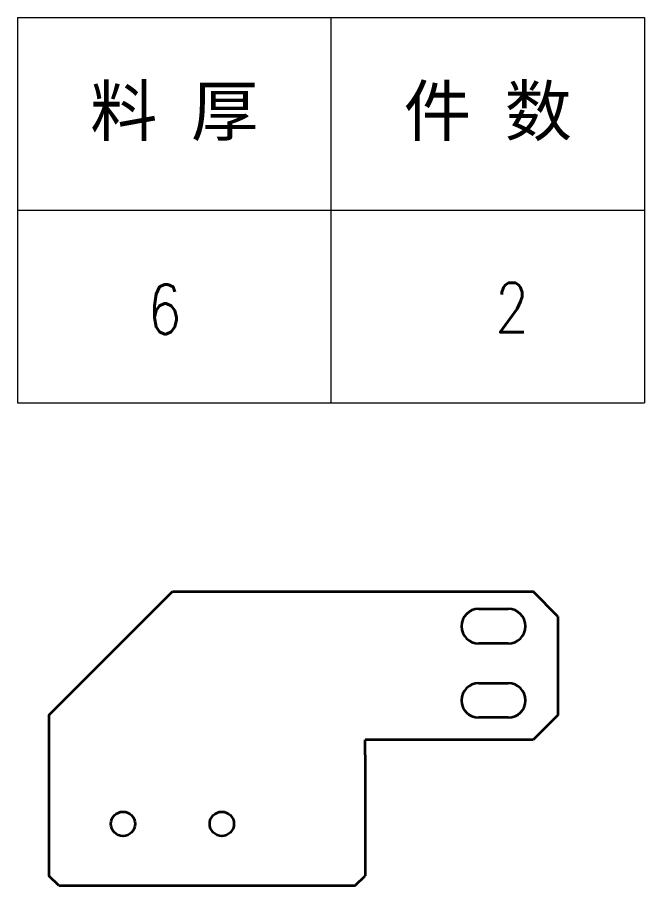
# Model space of a CAD drawing. Header units: millimetres. Extents: x -49592 to 104182, y -50696 to 41603.
# Drawn here: x -49426.5 to -49299.5, y 41426.9 to 41602.6 of the extents above; entities that cross this region are included whole.
import ezdxf
from ezdxf.enums import TextEntityAlignment as Align

# ---------------------------------------------------------------- set-up
doc = ezdxf.new("R2010")
doc.units = ezdxf.units.MM
doc.header["$LTSCALE"] = 0.5
doc.layers.add('标注线', color=3, linetype='Continuous', lineweight=18)
doc.layers.add('粗实线', color=7, linetype='Continuous', lineweight=35)
doc.styles.add('DIM', font='romans.shx', dxfattribs={"width": 0.8, "bigfont": 'bigfont.shx'})
doc.styles.get("Standard").update_dxf_attribs({"font": 'simplex.shx'})

# ---------------------------------------------------------------- blocks, each defined once
blk = doc.blocks.new('*T108')
at = {"color": 0, "linetype": 'ByBlock', "lineweight": -2, "transparency": 16777216}
for p, q in [((0, 0), (127, 0)), ((0, 0), (0, -78)), ((63.5, 0), (63.5, -78)), ((127, 0), (127, -78)), ((0, -39), (127, -39)), ((0, -78), (127, -78))]:
    blk.add_line(p, q, dxfattribs=at)
at = {"color": 0, "transparency": 16777216, "char_height": 10, "width": 60.5, "attachment_point": 5}
for s, insert in [('{\\fSimSun|b0|i0|c134|p2;料 厚}', (31.75, -19.5)), ('{\\fSimSun|b0|i0|c134|p2;件 数}', (95.25, -19.5))]:
    blk.add_mtext(s, dxfattribs=dict(at, insert=insert))
blk = doc.blocks.new('拆图参数')
blk.add_blockref('*T108', (-63.5, 78))
at = {"style": 'DIM', "width": 0.8}
blk.add_attdef('6', text='', height=10, dxfattribs=at).set_placement((-37.13, 18.91), align=Align.MIDDLE_LEFT)
blk.add_attdef('1', text='', height=10, dxfattribs=at).set_placement((36.65, 19.27), align=Align.MIDDLE_CENTER)

msp = doc.modelspace()

# ---------------------------------------------------------------- linework, layer by layer
at = {"layer": '粗实线', "lineweight": 35}
for p, q in [((-49420.096, 41461.379), (-49395.096, 41486.379)), ((-49395.096, 41486.379), (-49322.096, 41486.379)), ((-49317.096, 41481.379), (-49317.096, 41461.379)), ((-49322.096, 41456.379), (-49356.096, 41456.379)), ((-49418.096, 41426.879), (-49358.096, 41426.879))]:
    msp.add_line(p, q, dxfattribs=at)
at = {"layer": '粗实线', "lineweight": 35, "ltscale": 0.176777}
for p, q in [((-49317.096, 41481.379), (-49322.096, 41486.379)), ((-49317.096, 41461.379), (-49322.096, 41456.379))]:
    msp.add_line(p, q, dxfattribs=at)
at = {"layer": '粗实线', "lineweight": 35, "ltscale": 0.15}
for p, q in [((-49333.096, 41482.879), (-49327.096, 41482.879)), ((-49327.096, 41475.879), (-49333.096, 41475.879)), ((-49333.096, 41467.879), (-49327.096, 41467.879)), ((-49327.096, 41460.879), (-49333.096, 41460.879)), ((-49420.096, 41453.379), (-49420.096, 41428.879)), ((-49356.096, 41453.379), (-49356.096, 41428.879))]:
    msp.add_line(p, q, dxfattribs=at)
at = {"layer": '粗实线', "lineweight": 35, "ltscale": 0.125}
msp.add_line((-49420.096, 41461.379), (-49420.096, 41456.379), dxfattribs=at)
at = {"layer": '粗实线', "lineweight": 35, "ltscale": 0.075}
for p, q in [((-49420.096, 41456.379), (-49420.096, 41453.379)), ((-49356.096, 41453.379), (-49356.096, 41456.379))]:
    msp.add_line(p, q, dxfattribs=at)
at = {"layer": '粗实线', "lineweight": 35, "ltscale": 0.070711}
for p, q in [((-49418.096, 41426.879), (-49420.096, 41428.879)), ((-49358.096, 41426.879), (-49356.096, 41428.879))]:
    msp.add_line(p, q, dxfattribs=at)
at = {"layer": '粗实线', "lineweight": 35}
for centre in [(-49405.096, 41439.379), (-49385.096, 41439.379)]:
    msp.add_circle(centre, 2.459, dxfattribs=at)
for centre, start, end in [((-49333.096, 41479.379), 90, 270), ((-49327.096, 41479.379), 270, 90), ((-49333.096, 41464.379), 90, 270), ((-49327.096, 41464.379), 270, 90)]:
    msp.add_arc(centre, 3.5, start, end, dxfattribs=at)

# ---------------------------------------------------------------- block references
at = {"layer": '标注线'}
msp.add_blockref('拆图参数', (-49362.997, 41524.612), dxfattribs=at).add_auto_attribs({'1': '2', '6': '6'})

doc.saveas('drawing.dxf')
